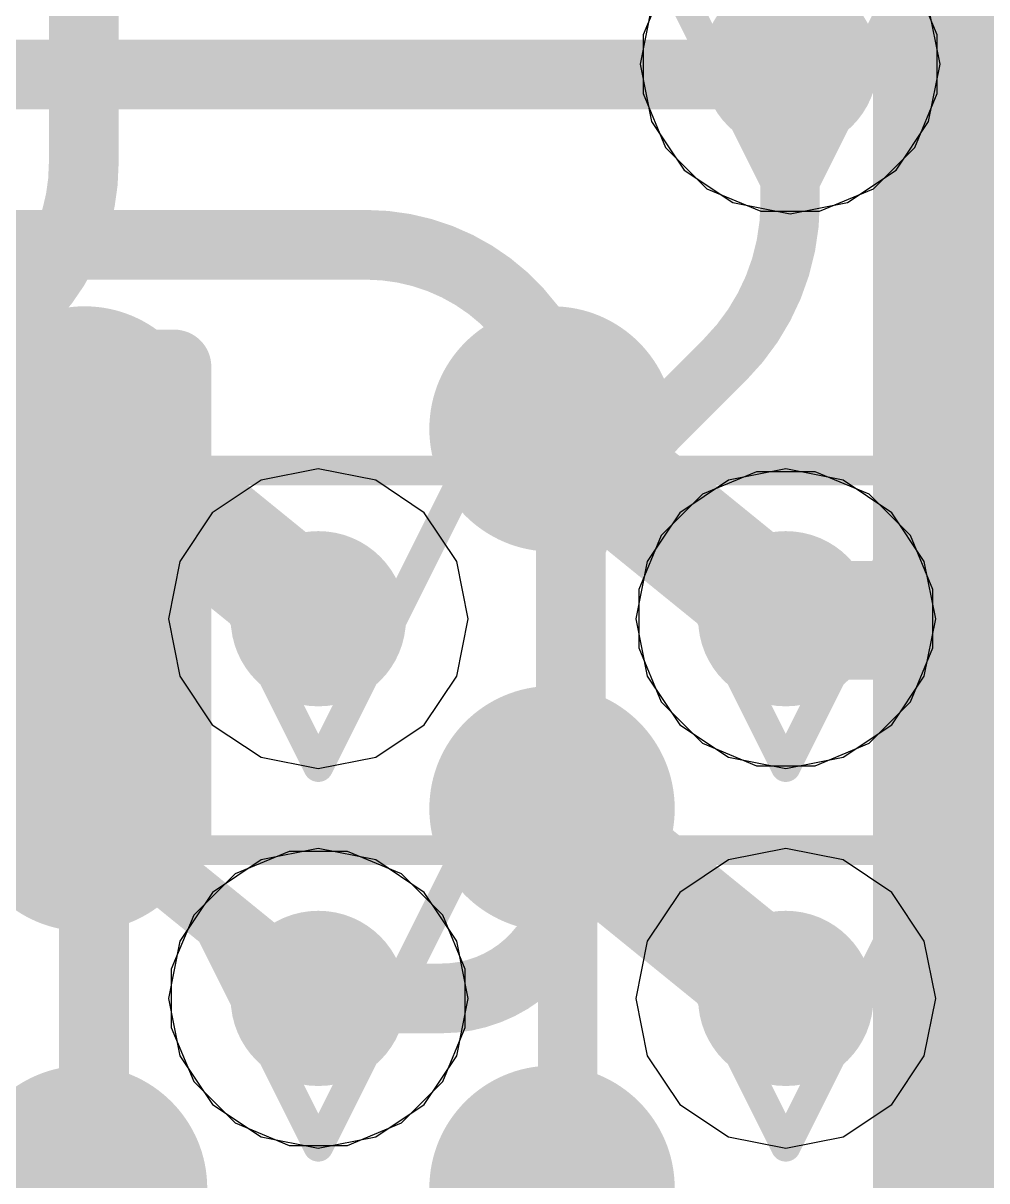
# Model space of a CAD drawing. Header units: inches. Extents: x -6 to 283, y -12 to 154.
# Drawn here: x 77.297 to 78.946, y 6.471 to 8.453 of the extents above; entities that cross this region are included whole.
import ezdxf

# ---------------------------------------------------------------- set-up
doc = ezdxf.new("R2010")
doc.units = ezdxf.units.IN
for name, color, linetype in [('Bottom Layer', 5, 'Continuous'), ('Bottom Overlay', 54, 'Continuous'), ('Bottom Paste', 16, 'Continuous'), ('Bottom Solder', 6, 'Continuous'), ('Drill Drawing', 1, 'Continuous'), ('GND-1', 16, 'Continuous'), ('GND-2', 90, 'Continuous'), ('GND-3', 216, 'Continuous'), ('GND-4', 54, 'Continuous'), ('PWR-1', 156, 'Continuous'), ('PWR-2', 130, 'Continuous'), ('Signal L1', 76, 'Continuous'), ('Signal L2', 6, 'Continuous'), ('Top Layer', 1, 'Continuous'), ('Top Overlay', 2, 'Continuous'), ('Top Paste', 8, 'Continuous'), ('Top Solder', 216, 'Continuous'), ('Via Holes', 16, 'Continuous')]:
    doc.layers.add(name, color=color, linetype=linetype)

# ---------------------------------------------------------------- blocks, each defined once
blk = doc.blocks.new('200_WFBGA__10_15__51')
at = {"layer": 'Top Layer'}
h = blk.add_hatch(color=1, dxfattribs=at)
edge = h.paths.add_edge_path()
edge.add_arc((3.5999, -0.9751), 0.16, 0, 360)
h = blk.add_hatch(color=1, dxfattribs=at)
edge = h.paths.add_edge_path()
edge.add_arc((4.4, -0.9751), 0.16, 0, 360)
h = blk.add_hatch(color=1, dxfattribs=at)
edge = h.paths.add_edge_path()
edge.add_arc((3.5999, -1.6251), 0.16, 0, 360)
h = blk.add_hatch(color=1, dxfattribs=at)
edge = h.paths.add_edge_path()
edge.add_arc((4.4, -1.6251), 0.16, 0, 360)
h = blk.add_hatch(color=1, dxfattribs=at)
edge = h.paths.add_edge_path()
edge.add_arc((3.5999, -2.2751), 0.16, 0, 360)
h = blk.add_hatch(color=1, dxfattribs=at)
edge = h.paths.add_edge_path()
edge.add_arc((4.4, -2.2751), 0.16, 0, 360)
at = {"layer": 'Top Paste'}
h = blk.add_hatch(color=8, dxfattribs=at)
edge = h.paths.add_edge_path()
edge.add_arc((3.5999, -0.9751), 0.16, 0, 360)
h = blk.add_hatch(color=8, dxfattribs=at)
edge = h.paths.add_edge_path()
edge.add_arc((4.4, -0.9751), 0.16, 0, 360)
h = blk.add_hatch(color=8, dxfattribs=at)
edge = h.paths.add_edge_path()
edge.add_arc((3.5999, -1.6251), 0.16, 0, 360)
h = blk.add_hatch(color=8, dxfattribs=at)
edge = h.paths.add_edge_path()
edge.add_arc((4.4, -1.6251), 0.16, 0, 360)
h = blk.add_hatch(color=8, dxfattribs=at)
edge = h.paths.add_edge_path()
edge.add_arc((3.5999, -2.2751), 0.16, 0, 360)
h = blk.add_hatch(color=8, dxfattribs=at)
edge = h.paths.add_edge_path()
edge.add_arc((4.4, -2.2751), 0.16, 0, 360)
at = {"layer": 'Top Solder'}
h = blk.add_hatch(color=216, dxfattribs=at)
edge = h.paths.add_edge_path()
edge.add_arc((3.5999, -0.9751), 0.21, 0, 360)
h = blk.add_hatch(color=216, dxfattribs=at)
edge = h.paths.add_edge_path()
edge.add_arc((4.4, -0.9751), 0.21, 0, 360)
h = blk.add_hatch(color=216, dxfattribs=at)
edge = h.paths.add_edge_path()
edge.add_arc((3.5999, -1.6251), 0.21, 0, 360)
h = blk.add_hatch(color=216, dxfattribs=at)
edge = h.paths.add_edge_path()
edge.add_arc((4.4, -1.6251), 0.21, 0, 360)
h = blk.add_hatch(color=216, dxfattribs=at)
edge = h.paths.add_edge_path()
edge.add_arc((3.5999, -2.2751), 0.21, 0, 360)
h = blk.add_hatch(color=216, dxfattribs=at)
edge = h.paths.add_edge_path()
edge.add_arc((4.4, -2.2751), 0.21, 0, 360)
at = {"layer": 'Top Overlay'}
blk.add_lwpolyline([(5.0762, -7.5762, 0.254, 0.254, 0), (5.0762, 7.5762, 0.254, 0.254, 0)], format="xyseb", dxfattribs=at)
blk = doc.blocks.new('C___0402_B_276')
at = {"layer": 'Bottom Layer'}
blk.add_hatch(color=5, dxfattribs=at).paths.add_polyline_path([(0.6985, 0.3175), (0.6985, -0.3175), (0.2413, -0.3175), (0.2413, 0.3175)])
at = {"layer": 'Bottom Paste'}
blk.add_hatch(color=16, dxfattribs=at).paths.add_polyline_path([(0.6985, 0.3175), (0.6985, -0.3175), (0.2413, -0.3175), (0.2413, 0.3175)])
at = {"layer": 'Bottom Solder'}
blk.add_hatch(color=6, dxfattribs=at).paths.add_polyline_path([(0.7585, 0.3775), (0.7585, -0.3775), (0.1813, -0.3775), (0.1813, 0.3775)])
at = {"layer": 'Bottom Overlay'}
for points in [[(0.2794, 0.4064, 0.127, 0.127, 0), (0.7874, 0.4064, 0.127, 0.127, 0)], [(0.7874, -0.4064, 0.127, 0.127, 0), (0.7874, 0.4064, 0.127, 0.127, 0)], [(0.2794, -0.4064, 0.127, 0.127, 0), (0.7874, -0.4064, 0.127, 0.127, 0)]]:
    blk.add_lwpolyline(points, format="xyseb", dxfattribs=at)
for points in [[(0.7556, 0.4064, 0.0635, 0.0635, 1), (0.8191, 0.4064, 0.0635, 0.0635, 1)], [(0.7556, 0.4064, 0.0635, 0.0635, 1), (0.8191, 0.4064, 0.0635, 0.0635, 1)], [(0.7556, -0.4064, 0.0635, 0.0635, 1), (0.8191, -0.4064, 0.0635, 0.0635, 1)], [(0.7556, -0.4064, 0.0635, 0.0635, 1), (0.8191, -0.4064, 0.0635, 0.0635, 1)]]:
    blk.add_lwpolyline(points, format="xyseb", close=True, dxfattribs=at)

msp = doc.modelspace()

# ---------------------------------------------------------------- hatches: boundary and pattern name
at = {"layer": 'Bottom Layer'}
h = msp.add_hatch(color=5, dxfattribs=at)
edge = h.paths.add_edge_path()
edge.add_arc((78.6093, 8.3827), 0.15, 0, 360)
h = msp.add_hatch(color=5, dxfattribs=at)
edge = h.paths.add_edge_path()
edge.add_arc((77.8018, 7.4332), 0.15, 0, 360)
h = msp.add_hatch(color=5, dxfattribs=at)
edge = h.paths.add_edge_path()
edge.add_arc((78.6018, 7.4332), 0.15, 0, 360)
h = msp.add_hatch(color=5, dxfattribs=at)
edge = h.paths.add_edge_path()
edge.add_arc((77.8018, 6.7832), 0.15, 0, 360)
h = msp.add_hatch(color=5, dxfattribs=at)
edge = h.paths.add_edge_path()
edge.add_arc((78.6018, 6.7832), 0.15, 0, 360)
at = {"layer": 'GND-1'}
h = msp.add_hatch(color=16, dxfattribs=at)
edge = h.paths.add_edge_path()
edge.add_arc((78.6093, 8.3827), 0.15, 0, 360)
h = msp.add_hatch(color=16, dxfattribs=at)
edge = h.paths.add_edge_path()
edge.add_arc((77.8018, 7.4332), 0.15, 0, 360)
h = msp.add_hatch(color=16, dxfattribs=at)
edge = h.paths.add_edge_path()
edge.add_arc((78.6018, 7.4332), 0.15, 0, 360)
h = msp.add_hatch(color=16, dxfattribs=at)
edge = h.paths.add_edge_path()
edge.add_arc((77.8018, 6.7832), 0.15, 0, 360)
h = msp.add_hatch(color=16, dxfattribs=at)
edge = h.paths.add_edge_path()
edge.add_arc((78.6018, 6.7832), 0.15, 0, 360)
at = {"layer": 'GND-2'}
h = msp.add_hatch(color=90, dxfattribs=at)
edge = h.paths.add_edge_path()
edge.add_arc((78.6093, 8.3827), 0.15, 0, 360)
h = msp.add_hatch(color=90, dxfattribs=at)
edge = h.paths.add_edge_path()
edge.add_arc((77.8018, 7.4332), 0.15, 0, 360)
h = msp.add_hatch(color=90, dxfattribs=at)
edge = h.paths.add_edge_path()
edge.add_arc((78.6018, 7.4332), 0.15, 0, 360)
h = msp.add_hatch(color=90, dxfattribs=at)
edge = h.paths.add_edge_path()
edge.add_arc((77.8018, 6.7832), 0.15, 0, 360)
h = msp.add_hatch(color=90, dxfattribs=at)
edge = h.paths.add_edge_path()
edge.add_arc((78.6018, 6.7832), 0.15, 0, 360)
at = {"layer": 'GND-3'}
h = msp.add_hatch(color=216, dxfattribs=at)
edge = h.paths.add_edge_path()
edge.add_arc((78.6093, 8.3827), 0.15, 0, 360)
h = msp.add_hatch(color=216, dxfattribs=at)
edge = h.paths.add_edge_path()
edge.add_arc((77.8018, 7.4332), 0.15, 0, 360)
h = msp.add_hatch(color=216, dxfattribs=at)
edge = h.paths.add_edge_path()
edge.add_arc((78.6018, 7.4332), 0.15, 0, 360)
h = msp.add_hatch(color=216, dxfattribs=at)
edge = h.paths.add_edge_path()
edge.add_arc((77.8018, 6.7832), 0.15, 0, 360)
h = msp.add_hatch(color=216, dxfattribs=at)
edge = h.paths.add_edge_path()
edge.add_arc((78.6018, 6.7832), 0.15, 0, 360)
at = {"layer": 'GND-4'}
h = msp.add_hatch(color=54, dxfattribs=at)
edge = h.paths.add_edge_path()
edge.add_arc((78.6093, 8.3827), 0.15, 0, 360)
h = msp.add_hatch(color=54, dxfattribs=at)
edge = h.paths.add_edge_path()
edge.add_arc((77.8018, 7.4332), 0.15, 0, 360)
h = msp.add_hatch(color=54, dxfattribs=at)
edge = h.paths.add_edge_path()
edge.add_arc((78.6018, 7.4332), 0.15, 0, 360)
h = msp.add_hatch(color=54, dxfattribs=at)
edge = h.paths.add_edge_path()
edge.add_arc((77.8018, 6.7832), 0.15, 0, 360)
h = msp.add_hatch(color=54, dxfattribs=at)
edge = h.paths.add_edge_path()
edge.add_arc((78.6018, 6.7832), 0.15, 0, 360)
at = {"layer": 'PWR-1'}
h = msp.add_hatch(color=156, dxfattribs=at)
edge = h.paths.add_edge_path()
edge.add_arc((78.6093, 8.3827), 0.15, 0, 360)
h = msp.add_hatch(color=156, dxfattribs=at)
edge = h.paths.add_edge_path()
edge.add_arc((77.8018, 7.4332), 0.15, 0, 360)
h = msp.add_hatch(color=156, dxfattribs=at)
edge = h.paths.add_edge_path()
edge.add_arc((78.6018, 7.4332), 0.15, 0, 360)
h = msp.add_hatch(color=156, dxfattribs=at)
edge = h.paths.add_edge_path()
edge.add_arc((77.8018, 6.7832), 0.15, 0, 360)
h = msp.add_hatch(color=156, dxfattribs=at)
edge = h.paths.add_edge_path()
edge.add_arc((78.6018, 6.7832), 0.15, 0, 360)
at = {"layer": 'PWR-2'}
h = msp.add_hatch(color=130, dxfattribs=at)
edge = h.paths.add_edge_path()
edge.add_arc((78.6093, 8.3827), 0.15, 0, 360)
h = msp.add_hatch(color=130, dxfattribs=at)
edge = h.paths.add_edge_path()
edge.add_arc((77.8018, 7.4332), 0.15, 0, 360)
h = msp.add_hatch(color=130, dxfattribs=at)
edge = h.paths.add_edge_path()
edge.add_arc((78.6018, 7.4332), 0.15, 0, 360)
h = msp.add_hatch(color=130, dxfattribs=at)
edge = h.paths.add_edge_path()
edge.add_arc((77.8018, 6.7832), 0.15, 0, 360)
h = msp.add_hatch(color=130, dxfattribs=at)
edge = h.paths.add_edge_path()
edge.add_arc((78.6018, 6.7832), 0.15, 0, 360)
at = {"layer": 'Signal L1'}
h = msp.add_hatch(color=76, dxfattribs=at)
edge = h.paths.add_edge_path()
edge.add_arc((78.6093, 8.3827), 0.15, 0, 360)
h = msp.add_hatch(color=76, dxfattribs=at)
edge = h.paths.add_edge_path()
edge.add_arc((77.8018, 7.4332), 0.15, 0, 360)
h = msp.add_hatch(color=76, dxfattribs=at)
edge = h.paths.add_edge_path()
edge.add_arc((78.6018, 7.4332), 0.15, 0, 360)
h = msp.add_hatch(color=76, dxfattribs=at)
edge = h.paths.add_edge_path()
edge.add_arc((77.8018, 6.7832), 0.15, 0, 360)
h = msp.add_hatch(color=76, dxfattribs=at)
edge = h.paths.add_edge_path()
edge.add_arc((78.6018, 6.7832), 0.15, 0, 360)
at = {"layer": 'Signal L2'}
h = msp.add_hatch(color=6, dxfattribs=at)
edge = h.paths.add_edge_path()
edge.add_arc((78.6093, 8.3827), 0.15, 0, 360)
h = msp.add_hatch(color=6, dxfattribs=at)
edge = h.paths.add_edge_path()
edge.add_arc((77.8018, 7.4332), 0.15, 0, 360)
h = msp.add_hatch(color=6, dxfattribs=at)
edge = h.paths.add_edge_path()
edge.add_arc((78.6018, 7.4332), 0.15, 0, 360)
h = msp.add_hatch(color=6, dxfattribs=at)
edge = h.paths.add_edge_path()
edge.add_arc((77.8018, 6.7832), 0.15, 0, 360)
h = msp.add_hatch(color=6, dxfattribs=at)
edge = h.paths.add_edge_path()
edge.add_arc((78.6018, 6.7832), 0.15, 0, 360)
at = {"layer": 'Top Layer'}
h = msp.add_hatch(color=1, dxfattribs=at)
edge = h.paths.add_edge_path()
edge.add_arc((78.6093, 8.3827), 0.15, 0, 360)
h = msp.add_hatch(color=1, dxfattribs=at)
edge = h.paths.add_edge_path()
edge.add_arc((77.8018, 7.4332), 0.15, 0, 360)
h = msp.add_hatch(color=1, dxfattribs=at)
edge = h.paths.add_edge_path()
edge.add_arc((78.6018, 7.4332), 0.15, 0, 360)
h = msp.add_hatch(color=1, dxfattribs=at)
edge = h.paths.add_edge_path()
edge.add_arc((77.8018, 6.7832), 0.15, 0, 360)
h = msp.add_hatch(color=1, dxfattribs=at)
edge = h.paths.add_edge_path()
edge.add_arc((78.6018, 6.7832), 0.15, 0, 360)
at = {"layer": 'Via Holes'}
h = msp.add_hatch(color=7, dxfattribs=at)
edge = h.paths.add_edge_path()
edge.add_arc((78.6093, 8.3827), 0.075, 0, 360)
h = msp.add_hatch(color=7, dxfattribs=at)
edge = h.paths.add_edge_path()
edge.add_arc((77.8018, 7.4332), 0.075, 0, 360)
h = msp.add_hatch(color=7, dxfattribs=at)
edge = h.paths.add_edge_path()
edge.add_arc((78.6018, 7.4332), 0.075, 0, 360)
h = msp.add_hatch(color=7, dxfattribs=at)
edge = h.paths.add_edge_path()
edge.add_arc((77.8018, 6.7832), 0.075, 0, 360)
h = msp.add_hatch(color=7, dxfattribs=at)
edge = h.paths.add_edge_path()
edge.add_arc((78.6018, 6.7832), 0.075, 0, 360)

# ---------------------------------------------------------------- linework, layer by layer
at = {"layer": 'Bottom Layer'}
for points in [[(78.6093, 8.3827, 0.1524, 0.1524, 0), (78.6093, 8.9474, 0.1524, 0.1524, 0)], [(78.6018, 7.4332, 0.2032, 0.2032, 0), (78.6048, 7.4302, 0.2032, 0.2032, 0)], [(78.6048, 7.4302, 0.2032, 0.2032, 0), (79.1048, 7.4302, 0.2032, 0.2032, 0)]]:
    msp.add_lwpolyline(points, format="xyseb", dxfattribs=at)
for points in [[(78.5712, 8.3827, 0.0762, 0.0762, 1), (78.6474, 8.3827, 0.0762, 0.0762, 1)], [(78.551, 7.4332, 0.1016, 0.1016, 1), (78.6526, 7.4332, 0.1016, 0.1016, 1)], [(78.554, 7.4302, 0.1016, 0.1016, 1), (78.6556, 7.4302, 0.1016, 0.1016, 1)], [(78.554, 7.4302, 0.1016, 0.1016, 1), (78.6556, 7.4302, 0.1016, 0.1016, 1)]]:
    msp.add_lwpolyline(points, format="xyseb", close=True, dxfattribs=at)
at = {"layer": 'Drill Drawing'}
for points in [[(78.3553, 8.6367, 0.0508, 0.0508, 0), (78.6093, 8.1287, 0.0508, 0.0508, 0)], [(78.6093, 8.1287, 0.0508, 0.0508, 0), (78.8633, 8.6367, 0.0508, 0.0508, 0)], [(77.5478, 7.6872, 0.0508, 0.0508, 0), (78.0558, 7.6872, 0.0508, 0.0508, 0)], [(77.5478, 7.6872, 0.0508, 0.0508, 0), (77.8018, 7.1792, 0.0508, 0.0508, 0)], [(77.8018, 7.1792, 0.0508, 0.0508, 0), (78.0558, 7.6872, 0.0508, 0.0508, 0)], [(78.3478, 7.6872, 0.0508, 0.0508, 0), (78.8558, 7.6872, 0.0508, 0.0508, 0)], [(78.3478, 7.6872, 0.0508, 0.0508, 0), (78.6018, 7.1792, 0.0508, 0.0508, 0)], [(78.6018, 7.1792, 0.0508, 0.0508, 0), (78.8558, 7.6872, 0.0508, 0.0508, 0)], [(77.5478, 7.0372, 0.0508, 0.0508, 0), (78.0558, 7.0372, 0.0508, 0.0508, 0)], [(77.5478, 7.0372, 0.0508, 0.0508, 0), (77.8018, 6.5292, 0.0508, 0.0508, 0)], [(77.8018, 6.5292, 0.0508, 0.0508, 0), (78.0558, 7.0372, 0.0508, 0.0508, 0)], [(78.3478, 7.0372, 0.0508, 0.0508, 0), (78.8558, 7.0372, 0.0508, 0.0508, 0)], [(78.3478, 7.0372, 0.0508, 0.0508, 0), (78.6018, 6.5292, 0.0508, 0.0508, 0)], [(78.6018, 6.5292, 0.0508, 0.0508, 0), (78.8558, 7.0372, 0.0508, 0.0508, 0)]]:
    msp.add_lwpolyline(points, format="xyseb", dxfattribs=at)
for points in [[(78.5966, 8.1287, 0.0254, 0.0254, 1), (78.622, 8.1287, 0.0254, 0.0254, 1)], [(78.5966, 8.1287, 0.0254, 0.0254, 1), (78.622, 8.1287, 0.0254, 0.0254, 1)], [(77.5351, 7.6872, 0.0254, 0.0254, 1), (77.5605, 7.6872, 0.0254, 0.0254, 1)], [(77.5351, 7.6872, 0.0254, 0.0254, 1), (77.5605, 7.6872, 0.0254, 0.0254, 1)], [(78.0431, 7.6872, 0.0254, 0.0254, 1), (78.0685, 7.6872, 0.0254, 0.0254, 1)], [(78.0431, 7.6872, 0.0254, 0.0254, 1), (78.0685, 7.6872, 0.0254, 0.0254, 1)], [(78.3351, 7.6872, 0.0254, 0.0254, 1), (78.3605, 7.6872, 0.0254, 0.0254, 1)], [(78.3351, 7.6872, 0.0254, 0.0254, 1), (78.3605, 7.6872, 0.0254, 0.0254, 1)], [(78.8431, 7.6872, 0.0254, 0.0254, 1), (78.8685, 7.6872, 0.0254, 0.0254, 1)], [(78.8431, 7.6872, 0.0254, 0.0254, 1), (78.8685, 7.6872, 0.0254, 0.0254, 1)], [(77.7891, 7.1792, 0.0254, 0.0254, 1), (77.8145, 7.1792, 0.0254, 0.0254, 1)], [(77.7891, 7.1792, 0.0254, 0.0254, 1), (77.8145, 7.1792, 0.0254, 0.0254, 1)], [(78.5891, 7.1792, 0.0254, 0.0254, 1), (78.6145, 7.1792, 0.0254, 0.0254, 1)], [(78.5891, 7.1792, 0.0254, 0.0254, 1), (78.6145, 7.1792, 0.0254, 0.0254, 1)], [(77.5351, 7.0372, 0.0254, 0.0254, 1), (77.5605, 7.0372, 0.0254, 0.0254, 1)], [(77.5351, 7.0372, 0.0254, 0.0254, 1), (77.5605, 7.0372, 0.0254, 0.0254, 1)], [(78.0431, 7.0372, 0.0254, 0.0254, 1), (78.0685, 7.0372, 0.0254, 0.0254, 1)], [(78.0431, 7.0372, 0.0254, 0.0254, 1), (78.0685, 7.0372, 0.0254, 0.0254, 1)], [(78.3351, 7.0372, 0.0254, 0.0254, 1), (78.3605, 7.0372, 0.0254, 0.0254, 1)], [(78.3351, 7.0372, 0.0254, 0.0254, 1), (78.3605, 7.0372, 0.0254, 0.0254, 1)], [(78.8431, 7.0372, 0.0254, 0.0254, 1), (78.8685, 7.0372, 0.0254, 0.0254, 1)], [(78.8431, 7.0372, 0.0254, 0.0254, 1), (78.8685, 7.0372, 0.0254, 0.0254, 1)], [(77.7891, 6.5292, 0.0254, 0.0254, 1), (77.8145, 6.5292, 0.0254, 0.0254, 1)], [(77.7891, 6.5292, 0.0254, 0.0254, 1), (77.8145, 6.5292, 0.0254, 0.0254, 1)], [(78.5891, 6.5292, 0.0254, 0.0254, 1), (78.6145, 6.5292, 0.0254, 0.0254, 1)], [(78.5891, 6.5292, 0.0254, 0.0254, 1), (78.6145, 6.5292, 0.0254, 0.0254, 1)]]:
    msp.add_lwpolyline(points, format="xyseb", close=True, dxfattribs=at)
at = {"layer": 'GND-1'}
for p, q in [((78.396, 8.5252), (78.3577, 8.4327)), ((78.8609, 8.4327), (78.8226, 8.5252)), ((78.3577, 8.4327), (78.3577, 8.3326)), ((78.8609, 8.3326), (78.8609, 8.4327)), ((78.3577, 8.3326), (78.396, 8.2402)), ((78.8226, 8.2402), (78.8609, 8.3326)), ((78.396, 8.2402), (78.4668, 8.1694)), ((78.7519, 8.1694), (78.8226, 8.2402)), ((78.4668, 8.1694), (78.5593, 8.1311)), ((78.6594, 8.1311), (78.7519, 8.1694)), ((78.5593, 8.1311), (78.6594, 8.1311)), ((78.5518, 7.6848), (78.4593, 7.6465)), ((78.6519, 7.6848), (78.5518, 7.6848)), ((78.7444, 7.6465), (78.6519, 7.6848)), ((78.4593, 7.6465), (78.3885, 7.5757)), ((78.8151, 7.5757), (78.7444, 7.6465)), ((78.3885, 7.5757), (78.3502, 7.4832)), ((78.8534, 7.4832), (78.8151, 7.5757)), ((78.3502, 7.4832), (78.3502, 7.3831)), ((78.8534, 7.3831), (78.8534, 7.4832)), ((78.3502, 7.3831), (78.3885, 7.2907)), ((78.8151, 7.2907), (78.8534, 7.3831)), ((78.3885, 7.2907), (78.4593, 7.2199)), ((78.7444, 7.2199), (78.8151, 7.2907)), ((78.4593, 7.2199), (78.5518, 7.1816)), ((78.6519, 7.1816), (78.7444, 7.2199)), ((78.5518, 7.1816), (78.6519, 7.1816)), ((77.7518, 7.0348), (77.6593, 6.9965)), ((77.8519, 7.0348), (77.7518, 7.0348)), ((77.9444, 6.9965), (77.8519, 7.0348)), ((77.6593, 6.9965), (77.5885, 6.9257)), ((78.0151, 6.9257), (77.9444, 6.9965)), ((77.5885, 6.9257), (77.5502, 6.8332)), ((78.0534, 6.8332), (78.0151, 6.9257)), ((77.5502, 6.8332), (77.5502, 6.7331)), ((78.0534, 6.7331), (78.0534, 6.8332)), ((77.5502, 6.7331), (77.5885, 6.6407)), ((78.0151, 6.6407), (78.0534, 6.7331)), ((77.5885, 6.6407), (77.6593, 6.5699)), ((77.9444, 6.5699), (78.0151, 6.6407)), ((77.6593, 6.5699), (77.7518, 6.5316)), ((77.8519, 6.5316), (77.9444, 6.5699)), ((77.7518, 6.5316), (77.8519, 6.5316))]:
    msp.add_line(p, q, dxfattribs=at)
at = {"layer": 'GND-2'}
for p, q in [((78.396, 8.5252), (78.3577, 8.4327)), ((78.8609, 8.4327), (78.8226, 8.5252)), ((78.3577, 8.4327), (78.3577, 8.3326)), ((78.8609, 8.3326), (78.8609, 8.4327)), ((78.3577, 8.3326), (78.396, 8.2402)), ((78.8226, 8.2402), (78.8609, 8.3326)), ((78.396, 8.2402), (78.4668, 8.1694)), ((78.7519, 8.1694), (78.8226, 8.2402)), ((78.4668, 8.1694), (78.5593, 8.1311)), ((78.6594, 8.1311), (78.7519, 8.1694)), ((78.5593, 8.1311), (78.6594, 8.1311)), ((78.5518, 7.6848), (78.4593, 7.6465)), ((78.6519, 7.6848), (78.5518, 7.6848)), ((78.7444, 7.6465), (78.6519, 7.6848)), ((78.4593, 7.6465), (78.3885, 7.5757)), ((78.8151, 7.5757), (78.7444, 7.6465)), ((78.3885, 7.5757), (78.3502, 7.4832)), ((78.8534, 7.4832), (78.8151, 7.5757)), ((78.3502, 7.4832), (78.3502, 7.3831)), ((78.8534, 7.3831), (78.8534, 7.4832)), ((78.3502, 7.3831), (78.3885, 7.2907)), ((78.8151, 7.2907), (78.8534, 7.3831)), ((78.3885, 7.2907), (78.4593, 7.2199)), ((78.7444, 7.2199), (78.8151, 7.2907)), ((78.4593, 7.2199), (78.5518, 7.1816)), ((78.6519, 7.1816), (78.7444, 7.2199)), ((78.5518, 7.1816), (78.6519, 7.1816)), ((77.7518, 7.0348), (77.6593, 6.9965)), ((77.8519, 7.0348), (77.7518, 7.0348)), ((77.9444, 6.9965), (77.8519, 7.0348)), ((77.6593, 6.9965), (77.5885, 6.9257)), ((78.0151, 6.9257), (77.9444, 6.9965)), ((77.5885, 6.9257), (77.5502, 6.8332)), ((78.0534, 6.8332), (78.0151, 6.9257)), ((77.5502, 6.8332), (77.5502, 6.7331)), ((78.0534, 6.7331), (78.0534, 6.8332)), ((77.5502, 6.7331), (77.5885, 6.6407)), ((78.0151, 6.6407), (78.0534, 6.7331)), ((77.5885, 6.6407), (77.6593, 6.5699)), ((77.9444, 6.5699), (78.0151, 6.6407)), ((77.6593, 6.5699), (77.7518, 6.5316)), ((77.8519, 6.5316), (77.9444, 6.5699)), ((77.7518, 6.5316), (77.8519, 6.5316))]:
    msp.add_line(p, q, dxfattribs=at)
at = {"layer": 'GND-3'}
for p, q in [((78.396, 8.5252), (78.3577, 8.4327)), ((78.8609, 8.4327), (78.8226, 8.5252)), ((78.3577, 8.4327), (78.3577, 8.3326)), ((78.8609, 8.3326), (78.8609, 8.4327)), ((78.3577, 8.3326), (78.396, 8.2402)), ((78.8226, 8.2402), (78.8609, 8.3326)), ((78.396, 8.2402), (78.4668, 8.1694)), ((78.7519, 8.1694), (78.8226, 8.2402)), ((78.4668, 8.1694), (78.5593, 8.1311)), ((78.6594, 8.1311), (78.7519, 8.1694)), ((78.5593, 8.1311), (78.6594, 8.1311)), ((78.5518, 7.6848), (78.4593, 7.6465)), ((78.6519, 7.6848), (78.5518, 7.6848)), ((78.7444, 7.6465), (78.6519, 7.6848)), ((78.4593, 7.6465), (78.3885, 7.5757)), ((78.8151, 7.5757), (78.7444, 7.6465)), ((78.3885, 7.5757), (78.3502, 7.4832)), ((78.8534, 7.4832), (78.8151, 7.5757)), ((78.3502, 7.4832), (78.3502, 7.3831)), ((78.8534, 7.3831), (78.8534, 7.4832)), ((78.3502, 7.3831), (78.3885, 7.2907)), ((78.8151, 7.2907), (78.8534, 7.3831)), ((78.3885, 7.2907), (78.4593, 7.2199)), ((78.7444, 7.2199), (78.8151, 7.2907)), ((78.4593, 7.2199), (78.5518, 7.1816)), ((78.6519, 7.1816), (78.7444, 7.2199)), ((78.5518, 7.1816), (78.6519, 7.1816)), ((77.7518, 7.0348), (77.6593, 6.9965)), ((77.8519, 7.0348), (77.7518, 7.0348)), ((77.9444, 6.9965), (77.8519, 7.0348)), ((77.6593, 6.9965), (77.5885, 6.9257)), ((78.0151, 6.9257), (77.9444, 6.9965)), ((77.5885, 6.9257), (77.5502, 6.8332)), ((78.0534, 6.8332), (78.0151, 6.9257)), ((77.5502, 6.8332), (77.5502, 6.7331)), ((78.0534, 6.7331), (78.0534, 6.8332)), ((77.5502, 6.7331), (77.5885, 6.6407)), ((78.0151, 6.6407), (78.0534, 6.7331)), ((77.5885, 6.6407), (77.6593, 6.5699)), ((77.9444, 6.5699), (78.0151, 6.6407)), ((77.6593, 6.5699), (77.7518, 6.5316)), ((77.8519, 6.5316), (77.9444, 6.5699)), ((77.7518, 6.5316), (77.8519, 6.5316))]:
    msp.add_line(p, q, dxfattribs=at)
at = {"layer": 'GND-4'}
for p, q in [((78.396, 8.5252), (78.3577, 8.4327)), ((78.8609, 8.4327), (78.8226, 8.5252)), ((78.3577, 8.4327), (78.3577, 8.3326)), ((78.8609, 8.3326), (78.8609, 8.4327)), ((78.3577, 8.3326), (78.396, 8.2402)), ((78.8226, 8.2402), (78.8609, 8.3326)), ((78.396, 8.2402), (78.4668, 8.1694)), ((78.7519, 8.1694), (78.8226, 8.2402)), ((78.4668, 8.1694), (78.5593, 8.1311)), ((78.6594, 8.1311), (78.7519, 8.1694)), ((78.5593, 8.1311), (78.6594, 8.1311)), ((78.5518, 7.6848), (78.4593, 7.6465)), ((78.6519, 7.6848), (78.5518, 7.6848)), ((78.7444, 7.6465), (78.6519, 7.6848)), ((78.4593, 7.6465), (78.3885, 7.5757)), ((78.8151, 7.5757), (78.7444, 7.6465)), ((78.3885, 7.5757), (78.3502, 7.4832)), ((78.8534, 7.4832), (78.8151, 7.5757)), ((78.3502, 7.4832), (78.3502, 7.3831)), ((78.8534, 7.3831), (78.8534, 7.4832)), ((78.3502, 7.3831), (78.3885, 7.2907)), ((78.8151, 7.2907), (78.8534, 7.3831)), ((78.3885, 7.2907), (78.4593, 7.2199)), ((78.7444, 7.2199), (78.8151, 7.2907)), ((78.4593, 7.2199), (78.5518, 7.1816)), ((78.6519, 7.1816), (78.7444, 7.2199)), ((78.5518, 7.1816), (78.6519, 7.1816)), ((77.7518, 7.0348), (77.6593, 6.9965)), ((77.8519, 7.0348), (77.7518, 7.0348)), ((77.9444, 6.9965), (77.8519, 7.0348)), ((77.6593, 6.9965), (77.5885, 6.9257)), ((78.0151, 6.9257), (77.9444, 6.9965)), ((77.5885, 6.9257), (77.5502, 6.8332)), ((78.0534, 6.8332), (78.0151, 6.9257)), ((77.5502, 6.8332), (77.5502, 6.7331)), ((78.0534, 6.7331), (78.0534, 6.8332)), ((77.5502, 6.7331), (77.5885, 6.6407)), ((78.0151, 6.6407), (78.0534, 6.7331)), ((77.5885, 6.6407), (77.6593, 6.5699)), ((77.9444, 6.5699), (78.0151, 6.6407)), ((77.6593, 6.5699), (77.7518, 6.5316)), ((77.8519, 6.5316), (77.9444, 6.5699)), ((77.7518, 6.5316), (77.8519, 6.5316))]:
    msp.add_line(p, q, dxfattribs=at)
at = {"layer": 'PWR-1'}
for p, q in [((78.3723, 8.4809), (78.3528, 8.3827)), ((78.8659, 8.3827), (78.8463, 8.4809)), ((78.3528, 8.3827), (78.3723, 8.2845)), ((78.8463, 8.2845), (78.8659, 8.3827)), ((78.3723, 8.2845), (78.4279, 8.2013)), ((78.7907, 8.2013), (78.8463, 8.2845)), ((78.4279, 8.2013), (78.5112, 8.1457)), ((78.7075, 8.1457), (78.7907, 8.2013)), ((78.5112, 8.1457), (78.6093, 8.1262)), ((78.6093, 8.1262), (78.7075, 8.1457)), ((77.8018, 7.6897), (77.7037, 7.6702)), ((77.9, 7.6702), (77.8018, 7.6897)), ((77.7037, 7.6702), (77.6204, 7.6146)), ((77.9832, 7.6146), (77.9, 7.6702)), ((77.6204, 7.6146), (77.5648, 7.5313)), ((78.0388, 7.5313), (77.9832, 7.6146)), ((77.5648, 7.5313), (77.5453, 7.4332)), ((78.0584, 7.4332), (78.0388, 7.5313)), ((77.5453, 7.4332), (77.5648, 7.335)), ((78.0388, 7.335), (78.0584, 7.4332)), ((77.5648, 7.335), (77.6204, 7.2518)), ((77.9832, 7.2518), (78.0388, 7.335)), ((77.6204, 7.2518), (77.7037, 7.1962)), ((77.9, 7.1962), (77.9832, 7.2518)), ((77.7037, 7.1962), (77.8018, 7.1767)), ((77.8018, 7.1767), (77.9, 7.1962)), ((77.8018, 7.0397), (77.7037, 7.0202)), ((77.9, 7.0202), (77.8018, 7.0397)), ((78.6018, 7.0397), (78.5037, 7.0202)), ((78.7, 7.0202), (78.6018, 7.0397)), ((77.7037, 7.0202), (77.6205, 6.9646)), ((77.9832, 6.9646), (77.9, 7.0202)), ((78.5037, 7.0202), (78.4204, 6.9646)), ((78.7832, 6.9646), (78.7, 7.0202)), ((77.6205, 6.9646), (77.5648, 6.8813)), ((78.0388, 6.8813), (77.9832, 6.9646)), ((78.4204, 6.9646), (78.3648, 6.8813)), ((78.8388, 6.8813), (78.7832, 6.9646)), ((77.5648, 6.8813), (77.5453, 6.7832)), ((78.0584, 6.7832), (78.0388, 6.8813)), ((78.3648, 6.8813), (78.3453, 6.7832)), ((78.8584, 6.7832), (78.8388, 6.8813)), ((77.5453, 6.7832), (77.5648, 6.685)), ((78.0388, 6.685), (78.0584, 6.7832)), ((78.3453, 6.7832), (78.3648, 6.685)), ((78.8388, 6.685), (78.8584, 6.7832)), ((77.5648, 6.685), (77.6205, 6.6018)), ((77.9832, 6.6018), (78.0388, 6.685)), ((78.3648, 6.685), (78.4204, 6.6018)), ((78.7832, 6.6018), (78.8388, 6.685)), ((77.6205, 6.6018), (77.7037, 6.5462)), ((77.9, 6.5462), (77.9832, 6.6018)), ((78.4204, 6.6018), (78.5037, 6.5462)), ((78.7, 6.5462), (78.7832, 6.6018)), ((77.7037, 6.5462), (77.8018, 6.5266)), ((77.8018, 6.5266), (77.9, 6.5462)), ((78.5037, 6.5462), (78.6018, 6.5266)), ((78.6018, 6.5266), (78.7, 6.5462))]:
    msp.add_line(p, q, dxfattribs=at)
at = {"layer": 'PWR-2'}
for p, q in [((78.3723, 8.4809), (78.3528, 8.3827)), ((78.8659, 8.3827), (78.8463, 8.4809)), ((78.3528, 8.3827), (78.3723, 8.2845)), ((78.8463, 8.2845), (78.8659, 8.3827)), ((78.3723, 8.2845), (78.4279, 8.2013)), ((78.7907, 8.2013), (78.8463, 8.2845)), ((78.4279, 8.2013), (78.5112, 8.1457)), ((78.7075, 8.1457), (78.7907, 8.2013)), ((78.5112, 8.1457), (78.6093, 8.1262)), ((78.6093, 8.1262), (78.7075, 8.1457)), ((77.8018, 7.6897), (77.7037, 7.6702)), ((77.9, 7.6702), (77.8018, 7.6897)), ((78.6018, 7.6897), (78.5037, 7.6702)), ((78.7, 7.6702), (78.6018, 7.6897)), ((77.7037, 7.6702), (77.6204, 7.6146)), ((77.9832, 7.6146), (77.9, 7.6702)), ((78.5037, 7.6702), (78.4204, 7.6146)), ((78.7832, 7.6146), (78.7, 7.6702)), ((77.6204, 7.6146), (77.5648, 7.5313)), ((78.0388, 7.5313), (77.9832, 7.6146)), ((78.4204, 7.6146), (78.3648, 7.5313)), ((78.8388, 7.5313), (78.7832, 7.6146)), ((77.5648, 7.5313), (77.5453, 7.4332)), ((78.0584, 7.4332), (78.0388, 7.5313)), ((78.3648, 7.5313), (78.3453, 7.4332)), ((78.8584, 7.4332), (78.8388, 7.5313)), ((77.5453, 7.4332), (77.5648, 7.335)), ((78.0388, 7.335), (78.0584, 7.4332)), ((78.3453, 7.4332), (78.3648, 7.335)), ((78.8388, 7.335), (78.8584, 7.4332)), ((77.5648, 7.335), (77.6204, 7.2518)), ((77.9832, 7.2518), (78.0388, 7.335)), ((78.3648, 7.335), (78.4204, 7.2518)), ((78.7832, 7.2518), (78.8388, 7.335)), ((77.6204, 7.2518), (77.7037, 7.1962)), ((77.9, 7.1962), (77.9832, 7.2518)), ((78.4204, 7.2518), (78.5037, 7.1962)), ((78.7, 7.1962), (78.7832, 7.2518)), ((77.7037, 7.1962), (77.8018, 7.1767)), ((77.8018, 7.1767), (77.9, 7.1962)), ((78.5037, 7.1962), (78.6018, 7.1767)), ((78.6018, 7.1767), (78.7, 7.1962)), ((77.8018, 7.0397), (77.7037, 7.0202)), ((77.9, 7.0202), (77.8018, 7.0397)), ((78.6018, 7.0397), (78.5037, 7.0202)), ((78.7, 7.0202), (78.6018, 7.0397)), ((77.7037, 7.0202), (77.6205, 6.9646)), ((77.9832, 6.9646), (77.9, 7.0202)), ((78.5037, 7.0202), (78.4204, 6.9646)), ((78.7832, 6.9646), (78.7, 7.0202)), ((77.6205, 6.9646), (77.5648, 6.8813)), ((78.0388, 6.8813), (77.9832, 6.9646)), ((78.4204, 6.9646), (78.3648, 6.8813)), ((78.8388, 6.8813), (78.7832, 6.9646)), ((77.5648, 6.8813), (77.5453, 6.7832)), ((78.0584, 6.7832), (78.0388, 6.8813)), ((78.3648, 6.8813), (78.3453, 6.7832)), ((78.8584, 6.7832), (78.8388, 6.8813)), ((77.5453, 6.7832), (77.5648, 6.685)), ((78.0388, 6.685), (78.0584, 6.7832)), ((78.3453, 6.7832), (78.3648, 6.685)), ((78.8388, 6.685), (78.8584, 6.7832)), ((77.5648, 6.685), (77.6205, 6.6018)), ((77.9832, 6.6018), (78.0388, 6.685)), ((78.3648, 6.685), (78.4204, 6.6018)), ((78.7832, 6.6018), (78.8388, 6.685)), ((77.6205, 6.6018), (77.7037, 6.5462)), ((77.9, 6.5462), (77.9832, 6.6018)), ((78.4204, 6.6018), (78.5037, 6.5462)), ((78.7, 6.5462), (78.7832, 6.6018)), ((77.7037, 6.5462), (77.8018, 6.5266)), ((77.8018, 6.5266), (77.9, 6.5462)), ((78.5037, 6.5462), (78.6018, 6.5266)), ((78.6018, 6.5266), (78.7, 6.5462))]:
    msp.add_line(p, q, dxfattribs=at)
at = {"layer": 'Signal L1'}
for points in [[(77.4003, 8.212, 0.1194, 0.1194, 0), (77.4003, 10.8999, 0.1194, 0.1194, 0)], [(78.6093, 8.146, 0.1016, 0.1016, 0), (78.6093, 8.3827, 0.1016, 0.1016, 0)], [(77.4003, 8.212, 0.1194, 0.1194, -0.414214), (77.063, 7.8747, 0.1194, 0.1194, 0)], [(78.6093, 8.146, 0.1016, 0.1016, -0.198764), (78.4979, 7.8768, 0.1016, 0.1016, 0)], [(78.3398, 7.7186, 0.1016, 0.1016, 0), (78.4979, 7.8768, 0.1016, 0.1016, 0)], [(78.2283, 7.4494, 0.1016, 0.1016, -0.198764), (78.3398, 7.7186, 0.1016, 0.1016, 0)], [(78.2283, 6.0675, 0.1016, 0.1016, 0), (78.2283, 7.4494, 0.1016, 0.1016, 0)]]:
    msp.add_lwpolyline(points, format="xyseb", dxfattribs=at)
for points in [[(78.5839, 8.3827, 0.0508, 0.0508, 1), (78.6347, 8.3827, 0.0508, 0.0508, 1)], [(77.3705, 8.212, 0.0597, 0.0597, 1), (77.4301, 8.212, 0.0597, 0.0597, 1)], [(77.3705, 8.212, 0.0597, 0.0597, 1), (77.4301, 8.212, 0.0597, 0.0597, 1)], [(78.5839, 8.146, 0.0508, 0.0508, 1), (78.6347, 8.146, 0.0508, 0.0508, 1)], [(78.5839, 8.146, 0.0508, 0.0508, 1), (78.6347, 8.146, 0.0508, 0.0508, 1)], [(78.4725, 7.8768, 0.0508, 0.0508, 1), (78.5233, 7.8768, 0.0508, 0.0508, 1)], [(78.4725, 7.8768, 0.0508, 0.0508, 1), (78.5233, 7.8768, 0.0508, 0.0508, 1)], [(78.3144, 7.7186, 0.0508, 0.0508, 1), (78.3652, 7.7186, 0.0508, 0.0508, 1)], [(78.3144, 7.7186, 0.0508, 0.0508, 1), (78.3652, 7.7186, 0.0508, 0.0508, 1)], [(78.2029, 7.4494, 0.0508, 0.0508, 1), (78.2537, 7.4494, 0.0508, 0.0508, 1)], [(78.2029, 7.4494, 0.0508, 0.0508, 1), (78.2537, 7.4494, 0.0508, 0.0508, 1)]]:
    msp.add_lwpolyline(points, format="xyseb", close=True, dxfattribs=at)
at = {"layer": 'Signal L2'}
for points in [[(64.4797, 8.3649, 0.1194, 0.1194, 0), (78.6093, 8.3649, 0.1194, 0.1194, 0)], [(63.0717, 8.0734, 0.1194, 0.1194, 0), (77.8839, 8.0734, 0.1194, 0.1194, 0)], [(77.8839, 8.0734, 0.1194, 0.1194, -0.414214), (78.2338, 7.7234, 0.1194, 0.1194, 0)], [(77.2334, 7.7837, 0.1194, 0.1194, -0.414214), (77.4178, 7.5992, 0.1194, 0.1194, 0)], [(78.2338, 7.0039, 0.1194, 0.1194, 0), (78.2338, 7.7234, 0.1194, 0.1194, 0)], [(77.4178, 6.2556, 0.1194, 0.1194, 0), (77.4178, 7.5992, 0.1194, 0.1194, 0)], [(78.2338, 7.0039, 0.1194, 0.1194, -0.414214), (78.0131, 6.7832, 0.1194, 0.1194, 0)], [(77.8018, 6.7832, 0.1194, 0.1194, 0), (78.0131, 6.7832, 0.1194, 0.1194, 0)]]:
    msp.add_lwpolyline(points, format="xyseb", dxfattribs=at)
for points in [[(78.5795, 8.3649, 0.0597, 0.0597, 1), (78.6392, 8.3649, 0.0597, 0.0597, 1)], [(77.854, 8.0734, 0.0597, 0.0597, 1), (77.9137, 8.0734, 0.0597, 0.0597, 1)], [(77.854, 8.0734, 0.0597, 0.0597, 1), (77.9137, 8.0734, 0.0597, 0.0597, 1)], [(78.204, 7.7234, 0.0597, 0.0597, 1), (78.2637, 7.7234, 0.0597, 0.0597, 1)], [(78.204, 7.7234, 0.0597, 0.0597, 1), (78.2637, 7.7234, 0.0597, 0.0597, 1)], [(77.388, 7.5992, 0.0597, 0.0597, 1), (77.4477, 7.5992, 0.0597, 0.0597, 1)], [(77.388, 7.5992, 0.0597, 0.0597, 1), (77.4477, 7.5992, 0.0597, 0.0597, 1)], [(78.204, 7.0039, 0.0597, 0.0597, 1), (78.2637, 7.0039, 0.0597, 0.0597, 1)], [(78.204, 7.0039, 0.0597, 0.0597, 1), (78.2637, 7.0039, 0.0597, 0.0597, 1)], [(77.772, 6.7832, 0.0597, 0.0597, 1), (77.8317, 6.7832, 0.0597, 0.0597, 1)], [(77.9833, 6.7832, 0.0597, 0.0597, 1), (78.043, 6.7832, 0.0597, 0.0597, 1)], [(77.9833, 6.7832, 0.0597, 0.0597, 1), (78.043, 6.7832, 0.0597, 0.0597, 1)]]:
    msp.add_lwpolyline(points, format="xyseb", close=True, dxfattribs=at)
at = {"layer": 'Top Layer'}
for points in [[(77.4018, 7.7582, 0.2032, 0.2032, 0), (77.8018, 7.4332, 0.2032, 0.2032, 0)], [(78.2018, 7.7582, 0.2032, 0.2032, 0), (78.6018, 7.4332, 0.2032, 0.2032, 0)], [(78.2018, 7.1082, 0.2032, 0.2032, 0), (78.6018, 6.7832, 0.2032, 0.2032, 0)], [(77.4018, 7.1082, 0.1067, 0.1067, 0), (77.8018, 6.7832, 0.1067, 0.1067, 0)], [(78.2018, 6.4582, 0.2032, 0.2032, 0), (78.6018, 6.1332, 0.2032, 0.2032, 0)], [(77.4018, 6.4582, 0.1067, 0.1067, 0), (77.8018, 6.1332, 0.1067, 0.1067, 0)]]:
    msp.add_lwpolyline(points, format="xyseb", dxfattribs=at)
for points in [[(77.351, 7.7582, 0.1016, 0.1016, 1), (77.4526, 7.7582, 0.1016, 0.1016, 1)], [(78.151, 7.7582, 0.1016, 0.1016, 1), (78.2526, 7.7582, 0.1016, 0.1016, 1)], [(77.751, 7.4332, 0.1016, 0.1016, 1), (77.8526, 7.4332, 0.1016, 0.1016, 1)], [(78.551, 7.4332, 0.1016, 0.1016, 1), (78.6526, 7.4332, 0.1016, 0.1016, 1)], [(78.151, 7.1082, 0.1016, 0.1016, 1), (78.2526, 7.1082, 0.1016, 0.1016, 1)], [(77.3752, 7.1082, 0.0533, 0.0533, 1), (77.4285, 7.1082, 0.0533, 0.0533, 1)], [(78.551, 6.7832, 0.1016, 0.1016, 1), (78.6526, 6.7832, 0.1016, 0.1016, 1)], [(77.7752, 6.7832, 0.0533, 0.0533, 1), (77.8285, 6.7832, 0.0533, 0.0533, 1)], [(78.151, 6.4582, 0.1016, 0.1016, 1), (78.2526, 6.4582, 0.1016, 0.1016, 1)], [(77.3752, 6.4582, 0.0533, 0.0533, 1), (77.4285, 6.4582, 0.0533, 0.0533, 1)]]:
    msp.add_lwpolyline(points, format="xyseb", close=True, dxfattribs=at)

# ---------------------------------------------------------------- block references
for name, p in [('200_WFBGA__10_15__51', (73.8018, 8.7332)), ('C___0402_B_276', (76.7678, 7.4583))]:
    msp.add_blockref(name, p)

doc.saveas('drawing.dxf')
